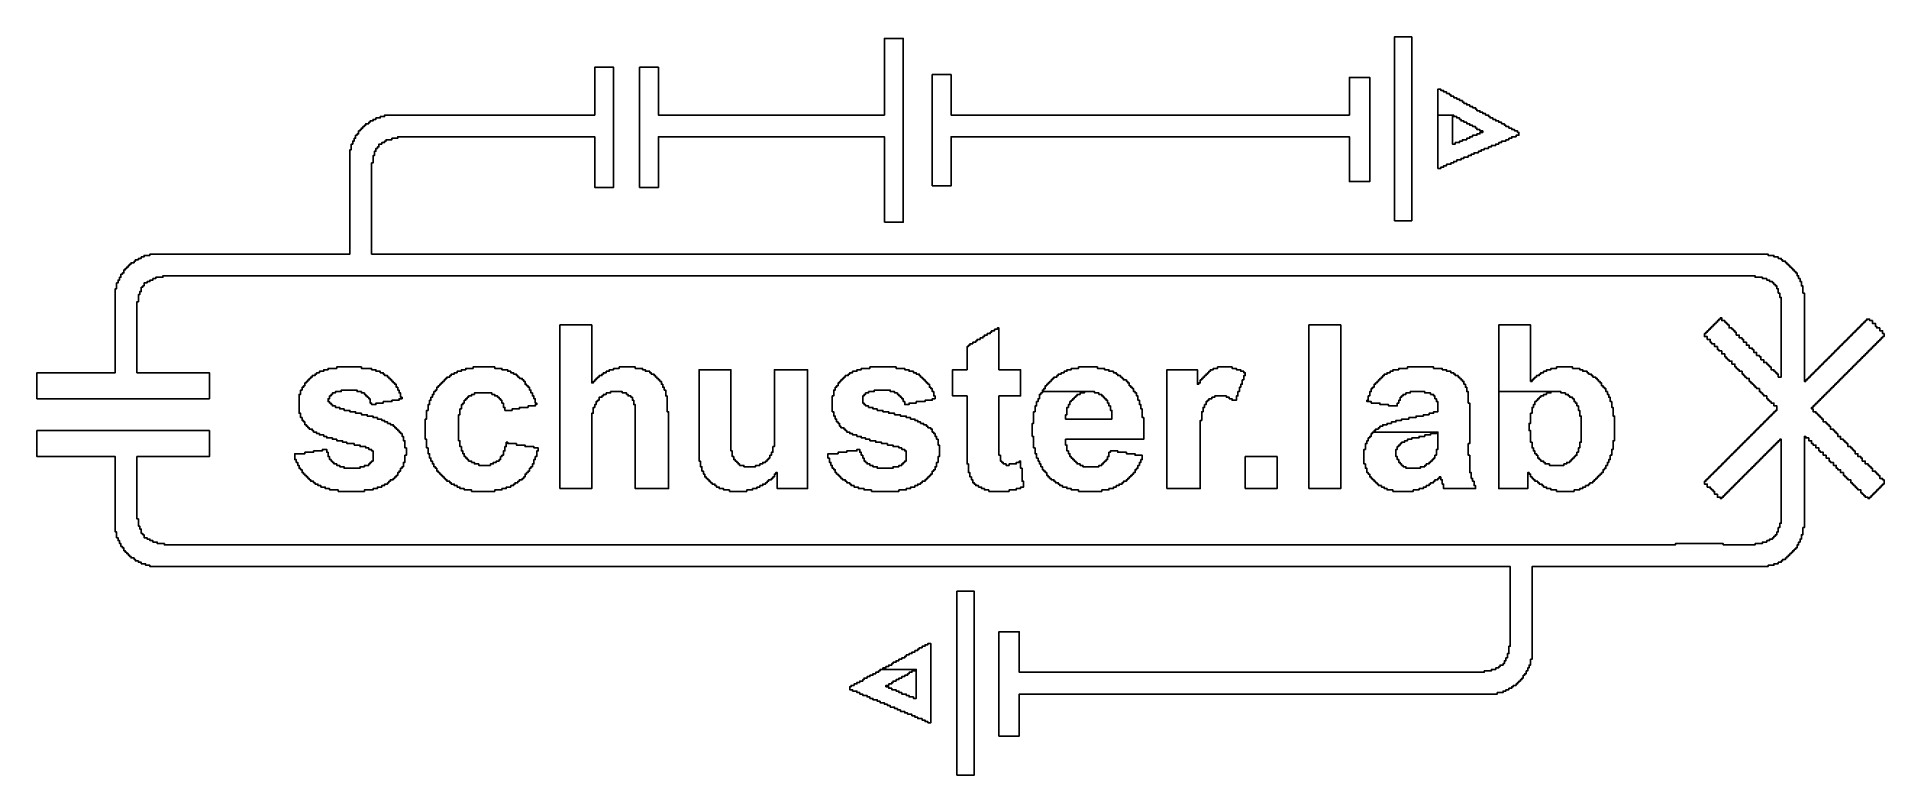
# Model space of a CAD drawing. Extents: x -638 to 638, y -255 to 255.
import ezdxf

# ---------------------------------------------------------------- set-up
doc = ezdxf.new("R2010")
doc.units = 0
doc.layers.add('L1D0', color=2, linetype='CONTINUOUS')

msp = doc.modelspace()

# ---------------------------------------------------------------- linework, layer by layer
at = {"layer": 'L1D0'}
for points in [[(299.5, 128), (299.5, 255), (311.5, 255), (311.5, 128)], [(-52.5, 127), (-52.5, 186), (-208.5, 186), (-208.5, 151), (-221.5, 151), (-221.5, 234), (-208.5, 234), (-208.5, 201), (-52.5, 201), (-52.5, 254), (-39.5, 254), (-39.5, 127)], [(26.5, -228), (26.5, -156), (40.5, -156), (40.5, -184), (361.5, -184), (361.5, -183), (366.5, -183), (366.5, -182), (369.5, -182), (369.5, -181), (371.5, -181), (371.5, -180), (372.5, -180), (372.5, -179), (374.5, -179), (374.5, -178), (375.5, -178), (375.5, -176), (376.5, -176), (376.5, -174), (377.5, -174), (377.5, -171), (378.5, -171), (378.5, -166), (379.5, -166), (379.5, -111), (-559.5, -111), (-559.5, -110), (-562.5, -110), (-562.5, -109), (-565.5, -109), (-565.5, -108), (-567.5, -108), (-567.5, -107), (-569.5, -107), (-569.5, -106), (-570.5, -106), (-570.5, -105), (-572.5, -105), (-572.5, -104), (-573.5, -104), (-573.5, -103), (-574.5, -103), (-574.5, -102), (-575.5, -102), (-575.5, -101), (-576.5, -101), (-576.5, -100), (-577.5, -100), (-577.5, -98), (-578.5, -98), (-578.5, -97), (-579.5, -97), (-579.5, -95), (-580.5, -95), (-580.5, -93), (-581.5, -93), (-581.5, -91), (-582.5, -91), (-582.5, -87), (-583.5, -87), (-583.5, -35), (-637.5, -35), (-637.5, -17), (-518.5, -17), (-518.5, -35), (-568.5, -35), (-568.5, -78), (-567.5, -78), (-567.5, -83), (-566.5, -83), (-566.5, -85), (-565.5, -85), (-565.5, -88), (-564.5, -88), (-564.5, -89), (-563.5, -89), (-563.5, -91), (-561.5, -91), (-561.5, -92), (-559.5, -92), (-559.5, -93), (-557.5, -93), (-557.5, -94), (-554.5, -94), (-554.5, -95), (-549.5, -95), (-549.5, -96), (493.5, -96), (493.5, -95), (526.5, -95), (526.5, -96), (548.5, -96), (548.5, -95), (553.5, -95), (553.5, -94), (556.5, -94), (556.5, -93), (558.5, -93), (558.5, -92), (560.5, -92), (560.5, -91), (561.5, -91), (561.5, -90), (562.5, -90), (562.5, -89), (563.5, -89), (563.5, -87), (564.5, -87), (564.5, -84), (565.5, -84), (565.5, -81), (566.5, -81), (566.5, -23), (565.5, -23), (565.5, -24), (564.5, -24), (564.5, -25), (563.5, -25), (563.5, -26), (562.5, -26), (562.5, -27), (561.5, -27), (561.5, -28), (560.5, -28), (560.5, -29), (559.5, -29), (559.5, -30), (558.5, -30), (558.5, -31), (557.5, -31), (557.5, -32), (556.5, -32), (556.5, -33), (555.5, -33), (555.5, -34), (554.5, -34), (554.5, -35), (553.5, -35), (553.5, -36), (552.5, -36), (552.5, -37), (551.5, -37), (551.5, -38), (550.5, -38), (550.5, -39), (549.5, -39), (549.5, -40), (548.5, -40), (548.5, -41), (547.5, -41), (547.5, -42), (546.5, -42), (546.5, -43), (545.5, -43), (545.5, -44), (544.5, -44), (544.5, -45), (543.5, -45), (543.5, -46), (542.5, -46), (542.5, -47), (541.5, -47), (541.5, -48), (540.5, -48), (540.5, -49), (539.5, -49), (539.5, -50), (538.5, -50), (538.5, -51), (537.5, -51), (537.5, -52), (536.5, -52), (536.5, -53), (535.5, -53), (535.5, -54), (534.5, -54), (534.5, -55), (533.5, -55), (533.5, -56), (532.5, -56), (532.5, -57), (531.5, -57), (531.5, -58), (530.5, -58), (530.5, -59), (529.5, -59), (529.5, -60), (528.5, -60), (528.5, -61), (527.5, -61), (527.5, -62), (526.5, -62), (526.5, -63), (525.5, -63), (525.5, -64), (524.5, -64), (524.5, -63), (522.5, -63), (522.5, -61), (520.5, -61), (520.5, -59), (519.5, -59), (519.5, -58), (518.5, -58), (518.5, -57), (517.5, -57), (517.5, -56), (515.5, -56), (515.5, -54), (513.5, -54), (513.5, -52), (514.5, -52), (514.5, -51), (515.5, -51), (515.5, -50), (516.5, -50), (516.5, -49), (517.5, -49), (517.5, -48), (518.5, -48), (518.5, -47), (519.5, -47), (519.5, -46), (520.5, -46), (520.5, -45), (521.5, -45), (521.5, -44), (522.5, -44), (522.5, -43), (523.5, -43), (523.5, -42), (524.5, -42), (524.5, -41), (525.5, -41), (525.5, -40), (526.5, -40), (526.5, -39), (527.5, -39), (527.5, -38), (528.5, -38), (528.5, -37), (529.5, -37), (529.5, -36), (530.5, -36), (530.5, -35), (531.5, -35), (531.5, -34), (532.5, -34), (532.5, -33), (533.5, -33), (533.5, -32), (534.5, -32), (534.5, -31), (535.5, -31), (535.5, -30), (536.5, -30), (536.5, -29), (537.5, -29), (537.5, -28), (538.5, -28), (538.5, -27), (539.5, -27), (539.5, -26), (540.5, -26), (540.5, -25), (541.5, -25), (541.5, -24), (542.5, -24), (542.5, -23), (543.5, -23), (543.5, -22), (544.5, -22), (544.5, -21), (545.5, -21), (545.5, -20), (546.5, -20), (546.5, -19), (547.5, -19), (547.5, -18), (548.5, -18), (548.5, -17), (549.5, -17), (549.5, -16), (550.5, -16), (550.5, -15), (551.5, -15), (551.5, -14), (552.5, -14), (552.5, -13), (553.5, -13), (553.5, -12), (554.5, -12), (554.5, -11), (555.5, -11), (555.5, -10), (556.5, -10), (556.5, -9), (557.5, -9), (557.5, -8), (558.5, -8), (558.5, -7), (559.5, -7), (559.5, -6), (560.5, -6), (560.5, -5), (561.5, -5), (561.5, -4), (562.5, -4), (562.5, -3), (563.5, -3), (563.5, 0), (561.5, 0), (561.5, 2), (559.5, 2), (559.5, 3), (558.5, 3), (558.5, 4), (557.5, 4), (557.5, 5), (556.5, 5), (556.5, 7), (554.5, 7), (554.5, 8), (553.5, 8), (553.5, 9), (552.5, 9), (552.5, 10), (551.5, 10), (551.5, 12), (549.5, 12), (549.5, 13), (548.5, 13), (548.5, 14), (547.5, 14), (547.5, 15), (546.5, 15), (546.5, 16), (545.5, 16), (545.5, 17), (544.5, 17), (544.5, 19), (542.5, 19), (542.5, 20), (541.5, 20), (541.5, 21), (540.5, 21), (540.5, 22), (539.5, 22), (539.5, 24), (537.5, 24), (537.5, 25), (536.5, 25), (536.5, 26), (535.5, 26), (535.5, 27), (534.5, 27), (534.5, 29), (532.5, 29), (532.5, 31), (530.5, 31), (530.5, 32), (529.5, 32), (529.5, 33), (528.5, 33), (528.5, 34), (527.5, 34), (527.5, 36), (525.5, 36), (525.5, 38), (523.5, 38), (523.5, 39), (522.5, 39), (522.5, 41), (520.5, 41), (520.5, 43), (518.5, 43), (518.5, 44), (517.5, 44), (517.5, 46), (515.5, 46), (515.5, 48), (513.5, 48), (513.5, 50), (514.5, 50), (514.5, 51), (515.5, 51), (515.5, 52), (516.5, 52), (516.5, 53), (517.5, 53), (517.5, 54), (518.5, 54), (518.5, 55), (519.5, 55), (519.5, 56), (520.5, 56), (520.5, 57), (521.5, 57), (521.5, 58), (522.5, 58), (522.5, 59), (523.5, 59), (523.5, 60), (524.5, 60), (524.5, 61), (525.5, 61), (525.5, 59), (527.5, 59), (527.5, 58), (528.5, 58), (528.5, 57), (529.5, 57), (529.5, 56), (530.5, 56), (530.5, 54), (532.5, 54), (532.5, 53), (533.5, 53), (533.5, 52), (534.5, 52), (534.5, 51), (535.5, 51), (535.5, 49), (537.5, 49), (537.5, 47), (539.5, 47), (539.5, 46), (540.5, 46), (540.5, 44), (542.5, 44), (542.5, 42), (544.5, 42), (544.5, 40), (546.5, 40), (546.5, 39), (547.5, 39), (547.5, 37), (549.5, 37), (549.5, 35), (551.5, 35), (551.5, 34), (552.5, 34), (552.5, 32), (554.5, 32), (554.5, 30), (556.5, 30), (556.5, 29), (557.5, 29), (557.5, 28), (558.5, 28), (558.5, 27), (559.5, 27), (559.5, 25), (561.5, 25), (561.5, 24), (562.5, 24), (562.5, 23), (563.5, 23), (563.5, 22), (564.5, 22), (564.5, 20), (566.5, 20), (566.5, 75), (565.5, 75), (565.5, 78), (564.5, 78), (564.5, 81), (563.5, 81), (563.5, 83), (562.5, 83), (562.5, 84), (561.5, 84), (561.5, 85), (560.5, 85), (560.5, 86), (558.5, 86), (558.5, 87), (556.5, 87), (556.5, 88), (553.5, 88), (553.5, 89), (548.5, 89), (548.5, 90), (-550.5, 90), (-550.5, 89), (-555.5, 89), (-555.5, 88), (-557.5, 88), (-557.5, 87), (-559.5, 87), (-559.5, 86), (-561.5, 86), (-561.5, 85), (-563.5, 85), (-563.5, 83), (-564.5, 83), (-564.5, 82), (-565.5, 82), (-565.5, 79), (-566.5, 79), (-566.5, 77), (-567.5, 77), (-567.5, 72), (-568.5, 72), (-568.5, 23), (-518.5, 23), (-518.5, 5), (-637.5, 5), (-637.5, 23), (-583.5, 23), (-583.5, 81), (-582.5, 81), (-582.5, 85), (-581.5, 85), (-581.5, 87), (-580.5, 87), (-580.5, 89), (-579.5, 89), (-579.5, 91), (-578.5, 91), (-578.5, 92), (-577.5, 92), (-577.5, 94), (-576.5, 94), (-576.5, 95), (-575.5, 95), (-575.5, 96), (-574.5, 96), (-574.5, 97), (-573.5, 97), (-573.5, 98), (-572.5, 98), (-572.5, 99), (-570.5, 99), (-570.5, 100), (-569.5, 100), (-569.5, 101), (-567.5, 101), (-567.5, 102), (-565.5, 102), (-565.5, 103), (-563.5, 103), (-563.5, 104), (-559.5, 104), (-559.5, 105), (-421.5, 105), (-421.5, 177), (-420.5, 177), (-420.5, 181), (-419.5, 181), (-419.5, 183), (-418.5, 183), (-418.5, 185), (-417.5, 185), (-417.5, 187), (-416.5, 187), (-416.5, 188), (-415.5, 188), (-415.5, 190), (-414.5, 190), (-414.5, 191), (-413.5, 191), (-413.5, 192), (-412.5, 192), (-412.5, 193), (-411.5, 193), (-411.5, 194), (-410.5, 194), (-410.5, 195), (-408.5, 195), (-408.5, 196), (-407.5, 196), (-407.5, 197), (-405.5, 197), (-405.5, 198), (-403.5, 198), (-403.5, 199), (-400.5, 199), (-400.5, 200), (-397.5, 200), (-397.5, 201), (-252.5, 201), (-252.5, 234), (-239.5, 234), (-239.5, 151), (-252.5, 151), (-252.5, 186), (-388.5, 186), (-388.5, 185), (-392.5, 185), (-392.5, 184), (-396.5, 184), (-396.5, 183), (-397.5, 183), (-397.5, 182), (-399.5, 182), (-399.5, 181), (-401.5, 181), (-401.5, 179), (-402.5, 179), (-402.5, 178), (-403.5, 178), (-403.5, 176), (-404.5, 176), (-404.5, 173), (-405.5, 173), (-405.5, 168), (-406.5, 168), (-406.5, 105), (557.5, 105), (557.5, 104), (561.5, 104), (561.5, 103), (564.5, 103), (564.5, 102), (566.5, 102), (566.5, 101), (567.5, 101), (567.5, 100), (569.5, 100), (569.5, 99), (570.5, 99), (570.5, 98), (571.5, 98), (571.5, 97), (572.5, 97), (572.5, 96), (573.5, 96), (573.5, 95), (574.5, 95), (574.5, 94), (575.5, 94), (575.5, 93), (576.5, 93), (576.5, 92), (577.5, 92), (577.5, 90), (578.5, 90), (578.5, 88), (579.5, 88), (579.5, 86), (580.5, 86), (580.5, 83), (581.5, 83), (581.5, 78), (582.5, 78), (582.5, 17), (583.5, 17), (583.5, 18), (584.5, 18), (584.5, 19), (585.5, 19), (585.5, 20), (586.5, 20), (586.5, 21), (587.5, 21), (587.5, 22), (588.5, 22), (588.5, 23), (589.5, 23), (589.5, 24), (590.5, 24), (590.5, 25), (591.5, 25), (591.5, 26), (592.5, 26), (592.5, 27), (593.5, 27), (593.5, 28), (594.5, 28), (594.5, 29), (595.5, 29), (595.5, 30), (596.5, 30), (596.5, 31), (597.5, 31), (597.5, 32), (598.5, 32), (598.5, 33), (599.5, 33), (599.5, 34), (600.5, 34), (600.5, 35), (601.5, 35), (601.5, 36), (602.5, 36), (602.5, 37), (603.5, 37), (603.5, 38), (604.5, 38), (604.5, 39), (605.5, 39), (605.5, 40), (606.5, 40), (606.5, 41), (607.5, 41), (607.5, 42), (608.5, 42), (608.5, 43), (609.5, 43), (609.5, 44), (610.5, 44), (610.5, 45), (611.5, 45), (611.5, 46), (612.5, 46), (612.5, 47), (613.5, 47), (613.5, 48), (614.5, 48), (614.5, 49), (615.5, 49), (615.5, 50), (616.5, 50), (616.5, 51), (617.5, 51), (617.5, 52), (618.5, 52), (618.5, 53), (619.5, 53), (619.5, 54), (620.5, 54), (620.5, 55), (621.5, 55), (621.5, 56), (622.5, 56), (622.5, 57), (623.5, 57), (623.5, 58), (624.5, 58), (624.5, 59), (625.5, 59), (625.5, 60), (627.5, 60), (627.5, 59), (629.5, 59), (629.5, 57), (631.5, 57), (631.5, 55), (632.5, 55), (632.5, 54), (634.5, 54), (634.5, 52), (636.5, 52), (636.5, 50), (637.5, 50), (637.5, 48), (636.5, 48), (636.5, 47), (635.5, 47), (635.5, 46), (634.5, 46), (634.5, 45), (633.5, 45), (633.5, 44), (632.5, 44), (632.5, 43), (631.5, 43), (631.5, 42), (630.5, 42), (630.5, 41), (629.5, 41), (629.5, 40), (628.5, 40), (628.5, 39), (627.5, 39), (627.5, 38), (626.5, 38), (626.5, 37), (625.5, 37), (625.5, 36), (624.5, 36), (624.5, 35), (623.5, 35), (623.5, 34), (622.5, 34), (622.5, 33), (621.5, 33), (621.5, 32), (620.5, 32), (620.5, 31), (619.5, 31), (619.5, 30), (618.5, 30), (618.5, 29), (617.5, 29), (617.5, 28), (616.5, 28), (616.5, 27), (615.5, 27), (615.5, 26), (614.5, 26), (614.5, 25), (613.5, 25), (613.5, 24), (612.5, 24), (612.5, 23), (611.5, 23), (611.5, 22), (610.5, 22), (610.5, 21), (609.5, 21), (609.5, 20), (608.5, 20), (608.5, 19), (607.5, 19), (607.5, 18), (606.5, 18), (606.5, 17), (605.5, 17), (605.5, 16), (604.5, 16), (604.5, 15), (603.5, 15), (603.5, 14), (602.5, 14), (602.5, 13), (601.5, 13), (601.5, 12), (600.5, 12), (600.5, 11), (599.5, 11), (599.5, 10), (598.5, 10), (598.5, 9), (597.5, 9), (597.5, 8), (596.5, 8), (596.5, 7), (595.5, 7), (595.5, 6), (594.5, 6), (594.5, 5), (593.5, 5), (593.5, 4), (592.5, 4), (592.5, 3), (591.5, 3), (591.5, 2), (590.5, 2), (590.5, 1), (589.5, 1), (589.5, 0), (588.5, 0), (588.5, -1), (587.5, -1), (587.5, -2), (588.5, -2), (588.5, -4), (590.5, -4), (590.5, -5), (591.5, -5), (591.5, -6), (592.5, -6), (592.5, -7), (593.5, -7), (593.5, -8), (594.5, -8), (594.5, -9), (595.5, -9), (595.5, -11), (597.5, -11), (597.5, -12), (598.5, -12), (598.5, -13), (599.5, -13), (599.5, -14), (600.5, -14), (600.5, -16), (602.5, -16), (602.5, -17), (603.5, -17), (603.5, -18), (604.5, -18), (604.5, -19), (605.5, -19), (605.5, -21), (607.5, -21), (607.5, -23), (609.5, -23), (609.5, -24), (610.5, -24), (610.5, -25), (611.5, -25), (611.5, -26), (612.5, -26), (612.5, -28), (614.5, -28), (614.5, -29), (615.5, -29), (615.5, -30), (616.5, -30), (616.5, -31), (617.5, -31), (617.5, -33), (619.5, -33), (619.5, -35), (621.5, -35), (621.5, -36), (622.5, -36), (622.5, -38), (624.5, -38), (624.5, -40), (626.5, -40), (626.5, -41), (627.5, -41), (627.5, -42), (628.5, -42), (628.5, -43), (629.5, -43), (629.5, -45), (631.5, -45), (631.5, -46), (632.5, -46), (632.5, -47), (633.5, -47), (633.5, -48), (634.5, -48), (634.5, -50), (636.5, -50), (636.5, -51), (637.5, -51), (637.5, -54), (636.5, -54), (636.5, -55), (635.5, -55), (635.5, -56), (634.5, -56), (634.5, -57), (633.5, -57), (633.5, -58), (632.5, -58), (632.5, -59), (631.5, -59), (631.5, -60), (630.5, -60), (630.5, -61), (629.5, -61), (629.5, -62), (628.5, -62), (628.5, -63), (627.5, -63), (627.5, -64), (626.5, -64), (626.5, -63), (624.5, -63), (624.5, -62), (623.5, -62), (623.5, -61), (622.5, -61), (622.5, -60), (621.5, -60), (621.5, -58), (619.5, -58), (619.5, -57), (618.5, -57), (618.5, -56), (617.5, -56), (617.5, -55), (616.5, -55), (616.5, -54), (615.5, -54), (615.5, -53), (614.5, -53), (614.5, -51), (612.5, -51), (612.5, -50), (611.5, -50), (611.5, -49), (610.5, -49), (610.5, -48), (609.5, -48), (609.5, -46), (607.5, -46), (607.5, -44), (605.5, -44), (605.5, -43), (604.5, -43), (604.5, -41), (602.5, -41), (602.5, -39), (600.5, -39), (600.5, -38), (599.5, -38), (599.5, -36), (597.5, -36), (597.5, -34), (595.5, -34), (595.5, -32), (593.5, -32), (593.5, -31), (592.5, -31), (592.5, -29), (590.5, -29), (590.5, -27), (588.5, -27), (588.5, -26), (587.5, -26), (587.5, -24), (585.5, -24), (585.5, -22), (583.5, -22), (583.5, -21), (582.5, -21), (582.5, -84), (581.5, -84), (581.5, -89), (580.5, -89), (580.5, -92), (579.5, -92), (579.5, -94), (578.5, -94), (578.5, -96), (577.5, -96), (577.5, -98), (576.5, -98), (576.5, -99), (575.5, -99), (575.5, -100), (574.5, -100), (574.5, -101), (573.5, -101), (573.5, -102), (572.5, -102), (572.5, -103), (571.5, -103), (571.5, -104), (570.5, -104), (570.5, -105), (569.5, -105), (569.5, -106), (567.5, -106), (567.5, -107), (566.5, -107), (566.5, -108), (564.5, -108), (564.5, -109), (561.5, -109), (561.5, -110), (557.5, -110), (557.5, -111), (394.5, -111), (394.5, -175), (393.5, -175), (393.5, -179), (392.5, -179), (392.5, -181), (391.5, -181), (391.5, -183), (390.5, -183), (390.5, -185), (389.5, -185), (389.5, -186), (388.5, -186), (388.5, -188), (387.5, -188), (387.5, -189), (386.5, -189), (386.5, -190), (385.5, -190), (385.5, -191), (384.5, -191), (384.5, -192), (383.5, -192), (383.5, -193), (381.5, -193), (381.5, -194), (380.5, -194), (380.5, -195), (378.5, -195), (378.5, -196), (376.5, -196), (376.5, -197), (374.5, -197), (374.5, -198), (370.5, -198), (370.5, -199), (40.5, -199), (40.5, -228)], [(-19.5, 152), (-19.5, 229), (-6.5, 229), (-6.5, 201), (268.5, 201), (268.5, 227), (282.5, 227), (282.5, 155), (268.5, 155), (268.5, 186), (-6.5, 186), (-6.5, 152)], [(329.5, 164), (329.5, 201), (339.5, 201), (339.5, 181), (341.5, 181), (341.5, 182), (344.5, 182), (344.5, 183), (346.5, 183), (346.5, 184), (349.5, 184), (349.5, 185), (351.5, 185), (351.5, 186), (353.5, 186), (353.5, 187), (356.5, 187), (356.5, 188), (358.5, 188), (358.5, 189), (360.5, 189), (360.5, 190), (358.5, 190), (358.5, 191), (356.5, 191), (356.5, 192), (355.5, 192), (355.5, 193), (353.5, 193), (353.5, 194), (351.5, 194), (351.5, 195), (349.5, 195), (349.5, 196), (347.5, 196), (347.5, 197), (345.5, 197), (345.5, 198), (344.5, 198), (344.5, 199), (342.5, 199), (342.5, 200), (340.5, 200), (340.5, 201), (329.5, 201), (329.5, 219), (331.5, 219), (331.5, 218), (333.5, 218), (333.5, 217), (335.5, 217), (335.5, 216), (337.5, 216), (337.5, 215), (338.5, 215), (338.5, 214), (340.5, 214), (340.5, 213), (342.5, 213), (342.5, 212), (344.5, 212), (344.5, 211), (346.5, 211), (346.5, 210), (347.5, 210), (347.5, 209), (349.5, 209), (349.5, 208), (351.5, 208), (351.5, 207), (353.5, 207), (353.5, 206), (355.5, 206), (355.5, 205), (356.5, 205), (356.5, 204), (358.5, 204), (358.5, 203), (360.5, 203), (360.5, 202), (362.5, 202), (362.5, 201), (364.5, 201), (364.5, 200), (365.5, 200), (365.5, 199), (367.5, 199), (367.5, 198), (369.5, 198), (369.5, 197), (371.5, 197), (371.5, 196), (373.5, 196), (373.5, 195), (375.5, 195), (375.5, 194), (376.5, 194), (376.5, 193), (378.5, 193), (378.5, 192), (380.5, 192), (380.5, 191), (382.5, 191), (382.5, 190), (384.5, 190), (384.5, 189), (385.5, 189), (385.5, 187), (383.5, 187), (383.5, 186), (380.5, 186), (380.5, 185), (378.5, 185), (378.5, 184), (376.5, 184), (376.5, 183), (373.5, 183), (373.5, 182), (371.5, 182), (371.5, 181), (369.5, 181), (369.5, 180), (366.5, 180), (366.5, 179), (364.5, 179), (364.5, 178), (361.5, 178), (361.5, 177), (359.5, 177), (359.5, 176), (357.5, 176), (357.5, 175), (354.5, 175), (354.5, 174), (352.5, 174), (352.5, 173), (350.5, 173), (350.5, 172), (347.5, 172), (347.5, 171), (345.5, 171), (345.5, 170), (342.5, 170), (342.5, 169), (340.5, 169), (340.5, 168), (338.5, 168), (338.5, 167), (335.5, 167), (335.5, 166), (333.5, 166), (333.5, 165), (331.5, 165), (331.5, 164)], [(-276.5, -57), (-276.5, 56), (-254.5, 56), (-254.5, 16), (-253.5, 16), (-253.5, 17), (-252.5, 17), (-252.5, 18), (-251.5, 18), (-251.5, 19), (-250.5, 19), (-250.5, 20), (-249.5, 20), (-249.5, 21), (-247.5, 21), (-247.5, 22), (-246.5, 22), (-246.5, 23), (-244.5, 23), (-244.5, 24), (-242.5, 24), (-242.5, 25), (-239.5, 25), (-239.5, 26), (-235.5, 26), (-235.5, 27), (-224.5, 27), (-224.5, 26), (-219.5, 26), (-219.5, 25), (-217.5, 25), (-217.5, 24), (-214.5, 24), (-214.5, 23), (-213.5, 23), (-213.5, 22), (-211.5, 22), (-211.5, 21), (-210.5, 21), (-210.5, 20), (-209.5, 20), (-209.5, 19), (-208.5, 19), (-208.5, 18), (-207.5, 18), (-207.5, 17), (-206.5, 17), (-206.5, 15), (-205.5, 15), (-205.5, 13), (-204.5, 13), (-204.5, 11), (-203.5, 11), (-203.5, 7), (-202.5, 7), (-202.5, -4), (-201.5, -4), (-201.5, -57), (-224.5, -57), (-224.5, 1), (-225.5, 1), (-225.5, 4), (-226.5, 4), (-226.5, 6), (-227.5, 6), (-227.5, 7), (-229.5, 7), (-229.5, 8), (-230.5, 8), (-230.5, 9), (-233.5, 9), (-233.5, 10), (-241.5, 10), (-241.5, 9), (-244.5, 9), (-244.5, 8), (-246.5, 8), (-246.5, 7), (-247.5, 7), (-247.5, 6), (-249.5, 6), (-249.5, 4), (-250.5, 4), (-250.5, 3), (-251.5, 3), (-251.5, 1), (-252.5, 1), (-252.5, -1), (-253.5, -1), (-253.5, -5), (-254.5, -5), (-254.5, -57)], [(19.5, -59), (19.5, -58), (16.5, -58), (16.5, -57), (14.5, -57), (14.5, -56), (12.5, -56), (12.5, -55), (10.5, -55), (10.5, -54), (9.5, -54), (9.5, -53), (8.5, -53), (8.5, -51), (7.5, -51), (7.5, -49), (6.5, -49), (6.5, -46), (5.5, -46), (5.5, -40), (4.5, -40), (4.5, 7), (-5.5, 7), (-5.5, 25), (4.5, 25), (4.5, 41), (5.5, 41), (5.5, 42), (6.5, 42), (6.5, 43), (8.5, 43), (8.5, 44), (10.5, 44), (10.5, 45), (11.5, 45), (11.5, 46), (13.5, 46), (13.5, 47), (15.5, 47), (15.5, 48), (16.5, 48), (16.5, 49), (18.5, 49), (18.5, 50), (20.5, 50), (20.5, 51), (21.5, 51), (21.5, 52), (23.5, 52), (23.5, 53), (25.5, 53), (25.5, 54), (26.5, 54), (26.5, 25), (41.5, 25), (41.5, 7), (26.5, 7), (26.5, -34), (27.5, -34), (27.5, -38), (28.5, -38), (28.5, -39), (29.5, -39), (29.5, -40), (31.5, -40), (31.5, -41), (33.5, -41), (33.5, -40), (38.5, -40), (38.5, -39), (40.5, -39), (40.5, -38), (41.5, -38), (41.5, -43), (42.5, -43), (42.5, -52), (43.5, -52), (43.5, -56), (41.5, -56), (41.5, -57), (38.5, -57), (38.5, -58), (33.5, -58), (33.5, -59)], [(240.5, -57), (240.5, 56), (262.5, 56), (262.5, -57)], [(411.5, -59), (411.5, -58), (407.5, -58), (407.5, -57), (404.5, -57), (404.5, -56), (402.5, -56), (402.5, -55), (401.5, -55), (401.5, -54), (399.5, -54), (399.5, -53), (398.5, -53), (398.5, -52), (396.5, -52), (396.5, -51), (395.5, -51), (395.5, -50), (394.5, -50), (394.5, -49), (393.5, -49), (393.5, -47), (392.5, -47), (392.5, -46), (391.5, -46), (391.5, -57), (371.5, -57), (371.5, 10), (407.5, 10), (407.5, 9), (404.5, 9), (404.5, 8), (402.5, 8), (402.5, 7), (400.5, 7), (400.5, 6), (399.5, 6), (399.5, 5), (398.5, 5), (398.5, 4), (397.5, 4), (397.5, 3), (396.5, 3), (396.5, 1), (395.5, 1), (395.5, -1), (394.5, -1), (394.5, -5), (393.5, -5), (393.5, -12), (392.5, -12), (392.5, -17), (393.5, -17), (393.5, -25), (394.5, -25), (394.5, -29), (395.5, -29), (395.5, -31), (396.5, -31), (396.5, -33), (397.5, -33), (397.5, -34), (398.5, -34), (398.5, -36), (399.5, -36), (399.5, -37), (400.5, -37), (400.5, -38), (402.5, -38), (402.5, -39), (403.5, -39), (403.5, -40), (406.5, -40), (406.5, -41), (416.5, -41), (416.5, -40), (418.5, -40), (418.5, -39), (420.5, -39), (420.5, -38), (421.5, -38), (421.5, -37), (422.5, -37), (422.5, -36), (423.5, -36), (423.5, -35), (424.5, -35), (424.5, -34), (425.5, -34), (425.5, -32), (426.5, -32), (426.5, -29), (427.5, -29), (427.5, -25), (428.5, -25), (428.5, -7), (427.5, -7), (427.5, -3), (426.5, -3), (426.5, 0), (425.5, 0), (425.5, 2), (424.5, 2), (424.5, 3), (423.5, 3), (423.5, 5), (422.5, 5), (422.5, 6), (420.5, 6), (420.5, 7), (419.5, 7), (419.5, 8), (417.5, 8), (417.5, 9), (414.5, 9), (414.5, 10), (371.5, 10), (371.5, 56), (393.5, 56), (393.5, 17), (394.5, 17), (394.5, 18), (395.5, 18), (395.5, 19), (396.5, 19), (396.5, 20), (397.5, 20), (397.5, 21), (399.5, 21), (399.5, 22), (400.5, 22), (400.5, 23), (402.5, 23), (402.5, 24), (404.5, 24), (404.5, 25), (407.5, 25), (407.5, 26), (411.5, 26), (411.5, 27), (422.5, 27), (422.5, 26), (427.5, 26), (427.5, 25), (429.5, 25), (429.5, 24), (432.5, 24), (432.5, 23), (433.5, 23), (433.5, 22), (435.5, 22), (435.5, 21), (436.5, 21), (436.5, 20), (438.5, 20), (438.5, 19), (439.5, 19), (439.5, 18), (440.5, 18), (440.5, 17), (441.5, 17), (441.5, 16), (442.5, 16), (442.5, 14), (443.5, 14), (443.5, 13), (444.5, 13), (444.5, 12), (445.5, 12), (445.5, 10), (446.5, 10), (446.5, 8), (447.5, 8), (447.5, 6), (448.5, 6), (448.5, 3), (449.5, 3), (449.5, -1), (450.5, -1), (450.5, -7), (451.5, -7), (451.5, -24), (450.5, -24), (450.5, -30), (449.5, -30), (449.5, -34), (448.5, -34), (448.5, -37), (447.5, -37), (447.5, -39), (446.5, -39), (446.5, -41), (445.5, -41), (445.5, -43), (444.5, -43), (444.5, -44), (443.5, -44), (443.5, -46), (442.5, -46), (442.5, -47), (441.5, -47), (441.5, -48), (440.5, -48), (440.5, -49), (439.5, -49), (439.5, -50), (438.5, -50), (438.5, -51), (437.5, -51), (437.5, -52), (436.5, -52), (436.5, -53), (434.5, -53), (434.5, -54), (433.5, -54), (433.5, -55), (431.5, -55), (431.5, -56), (429.5, -56), (429.5, -57), (427.5, -57), (427.5, -58), (423.5, -58), (423.5, -59)], [(-429.5, -59), (-429.5, -58), (-435.5, -58), (-435.5, -57), (-438.5, -57), (-438.5, -56), (-441.5, -56), (-441.5, -55), (-443.5, -55), (-443.5, -54), (-445.5, -54), (-445.5, -53), (-446.5, -53), (-446.5, -52), (-448.5, -52), (-448.5, -51), (-449.5, -51), (-449.5, -50), (-450.5, -50), (-450.5, -49), (-451.5, -49), (-451.5, -48), (-452.5, -48), (-452.5, -47), (-453.5, -47), (-453.5, -46), (-454.5, -46), (-454.5, -44), (-455.5, -44), (-455.5, -43), (-456.5, -43), (-456.5, -41), (-457.5, -41), (-457.5, -39), (-458.5, -39), (-458.5, -37), (-459.5, -37), (-459.5, -33), (-452.5, -33), (-452.5, -32), (-446.5, -32), (-446.5, -31), (-440.5, -31), (-440.5, -30), (-437.5, -30), (-437.5, -32), (-436.5, -32), (-436.5, -35), (-435.5, -35), (-435.5, -37), (-434.5, -37), (-434.5, -38), (-433.5, -38), (-433.5, -39), (-432.5, -39), (-432.5, -40), (-430.5, -40), (-430.5, -41), (-428.5, -41), (-428.5, -42), (-425.5, -42), (-425.5, -43), (-414.5, -43), (-414.5, -42), (-411.5, -42), (-411.5, -41), (-408.5, -41), (-408.5, -40), (-407.5, -40), (-407.5, -39), (-406.5, -39), (-406.5, -38), (-405.5, -38), (-405.5, -31), (-406.5, -31), (-406.5, -30), (-408.5, -30), (-408.5, -29), (-410.5, -29), (-410.5, -28), (-414.5, -28), (-414.5, -27), (-418.5, -27), (-418.5, -26), (-423.5, -26), (-423.5, -25), (-426.5, -25), (-426.5, -24), (-430.5, -24), (-430.5, -23), (-433.5, -23), (-433.5, -22), (-437.5, -22), (-437.5, -21), (-439.5, -21), (-439.5, -20), (-442.5, -20), (-442.5, -19), (-444.5, -19), (-444.5, -18), (-446.5, -18), (-446.5, -17), (-447.5, -17), (-447.5, -16), (-449.5, -16), (-449.5, -15), (-450.5, -15), (-450.5, -14), (-451.5, -14), (-451.5, -13), (-452.5, -13), (-452.5, -11), (-453.5, -11), (-453.5, -10), (-454.5, -10), (-454.5, -8), (-455.5, -8), (-455.5, -5), (-456.5, -5), (-456.5, 8), (-455.5, 8), (-455.5, 11), (-454.5, 11), (-454.5, 13), (-453.5, 13), (-453.5, 14), (-452.5, 14), (-452.5, 16), (-451.5, 16), (-451.5, 17), (-450.5, 17), (-450.5, 18), (-449.5, 18), (-449.5, 19), (-448.5, 19), (-448.5, 20), (-447.5, 20), (-447.5, 21), (-445.5, 21), (-445.5, 22), (-444.5, 22), (-444.5, 23), (-442.5, 23), (-442.5, 24), (-439.5, 24), (-439.5, 25), (-436.5, 25), (-436.5, 26), (-430.5, 26), (-430.5, 27), (-413.5, 27), (-413.5, 26), (-406.5, 26), (-406.5, 25), (-403.5, 25), (-403.5, 24), (-400.5, 24), (-400.5, 23), (-398.5, 23), (-398.5, 22), (-397.5, 22), (-397.5, 21), (-395.5, 21), (-395.5, 20), (-394.5, 20), (-394.5, 19), (-393.5, 19), (-393.5, 18), (-392.5, 18), (-392.5, 17), (-391.5, 17), (-391.5, 16), (-390.5, 16), (-390.5, 15), (-389.5, 15), (-389.5, 13), (-388.5, 13), (-388.5, 11), (-387.5, 11), (-387.5, 9), (-386.5, 9), (-386.5, 6), (-385.5, 6), (-385.5, 5), (-387.5, 5), (-387.5, 4), (-392.5, 4), (-392.5, 3), (-398.5, 3), (-398.5, 2), (-403.5, 2), (-403.5, 1), (-406.5, 1), (-406.5, 2), (-407.5, 2), (-407.5, 5), (-408.5, 5), (-408.5, 6), (-409.5, 6), (-409.5, 7), (-410.5, 7), (-410.5, 8), (-411.5, 8), (-411.5, 9), (-413.5, 9), (-413.5, 10), (-416.5, 10), (-416.5, 11), (-427.5, 11), (-427.5, 10), (-431.5, 10), (-431.5, 9), (-433.5, 9), (-433.5, 8), (-434.5, 8), (-434.5, 7), (-435.5, 7), (-435.5, 5), (-436.5, 5), (-436.5, 3), (-435.5, 3), (-435.5, 2), (-434.5, 2), (-434.5, 1), (-433.5, 1), (-433.5, 0), (-431.5, 0), (-431.5, -1), (-428.5, -1), (-428.5, -2), (-425.5, -2), (-425.5, -3), (-421.5, -3), (-421.5, -4), (-417.5, -4), (-417.5, -5), (-413.5, -5), (-413.5, -6), (-409.5, -6), (-409.5, -7), (-405.5, -7), (-405.5, -8), (-402.5, -8), (-402.5, -9), (-399.5, -9), (-399.5, -10), (-397.5, -10), (-397.5, -11), (-395.5, -11), (-395.5, -12), (-393.5, -12), (-393.5, -13), (-391.5, -13), (-391.5, -14), (-390.5, -14), (-390.5, -15), (-389.5, -15), (-389.5, -16), (-388.5, -16), (-388.5, -17), (-387.5, -17), (-387.5, -18), (-386.5, -18), (-386.5, -19), (-385.5, -19), (-385.5, -21), (-384.5, -21), (-384.5, -24), (-383.5, -24), (-383.5, -29), (-382.5, -29), (-382.5, -34), (-383.5, -34), (-383.5, -39), (-384.5, -39), (-384.5, -42), (-385.5, -42), (-385.5, -43), (-386.5, -43), (-386.5, -45), (-387.5, -45), (-387.5, -46), (-388.5, -46), (-388.5, -48), (-389.5, -48), (-389.5, -49), (-390.5, -49), (-390.5, -50), (-391.5, -50), (-391.5, -51), (-393.5, -51), (-393.5, -52), (-394.5, -52), (-394.5, -53), (-395.5, -53), (-395.5, -54), (-397.5, -54), (-397.5, -55), (-399.5, -55), (-399.5, -56), (-402.5, -56), (-402.5, -57), (-405.5, -57), (-405.5, -58), (-411.5, -58), (-411.5, -59)], [(-337.5, -59), (-337.5, -58), (-342.5, -58), (-342.5, -57), (-345.5, -57), (-345.5, -56), (-347.5, -56), (-347.5, -55), (-349.5, -55), (-349.5, -54), (-351.5, -54), (-351.5, -53), (-352.5, -53), (-352.5, -52), (-354.5, -52), (-354.5, -51), (-355.5, -51), (-355.5, -50), (-356.5, -50), (-356.5, -49), (-357.5, -49), (-357.5, -48), (-358.5, -48), (-358.5, -47), (-359.5, -47), (-359.5, -46), (-360.5, -46), (-360.5, -45), (-361.5, -45), (-361.5, -43), (-362.5, -43), (-362.5, -42), (-363.5, -42), (-363.5, -40), (-364.5, -40), (-364.5, -38), (-365.5, -38), (-365.5, -36), (-366.5, -36), (-366.5, -33), (-367.5, -33), (-367.5, -29), (-368.5, -29), (-368.5, -23), (-369.5, -23), (-369.5, -9), (-368.5, -9), (-368.5, -3), (-367.5, -3), (-367.5, 1), (-366.5, 1), (-366.5, 4), (-365.5, 4), (-365.5, 6), (-364.5, 6), (-364.5, 8), (-363.5, 8), (-363.5, 10), (-362.5, 10), (-362.5, 11), (-361.5, 11), (-361.5, 13), (-360.5, 13), (-360.5, 14), (-359.5, 14), (-359.5, 15), (-358.5, 15), (-358.5, 16), (-357.5, 16), (-357.5, 17), (-356.5, 17), (-356.5, 18), (-355.5, 18), (-355.5, 19), (-354.5, 19), (-354.5, 20), (-352.5, 20), (-352.5, 21), (-351.5, 21), (-351.5, 22), (-349.5, 22), (-349.5, 23), (-347.5, 23), (-347.5, 24), (-344.5, 24), (-344.5, 25), (-341.5, 25), (-341.5, 26), (-336.5, 26), (-336.5, 27), (-321.5, 27), (-321.5, 26), (-316.5, 26), (-316.5, 25), (-312.5, 25), (-312.5, 24), (-310.5, 24), (-310.5, 23), (-308.5, 23), (-308.5, 22), (-306.5, 22), (-306.5, 21), (-305.5, 21), (-305.5, 20), (-304.5, 20), (-304.5, 19), (-302.5, 19), (-302.5, 18), (-301.5, 18), (-301.5, 17), (-300.5, 17), (-300.5, 15), (-299.5, 15), (-299.5, 14), (-298.5, 14), (-298.5, 13), (-297.5, 13), (-297.5, 11), (-296.5, 11), (-296.5, 9), (-295.5, 9), (-295.5, 7), (-294.5, 7), (-294.5, 5), (-293.5, 5), (-293.5, 2), (-292.5, 2), (-292.5, 1), (-293.5, 1), (-293.5, 0), (-298.5, 0), (-298.5, -1), (-304.5, -1), (-304.5, -2), (-309.5, -2), (-309.5, -3), (-314.5, -3), (-314.5, -1), (-315.5, -1), (-315.5, 2), (-316.5, 2), (-316.5, 4), (-317.5, 4), (-317.5, 5), (-318.5, 5), (-318.5, 6), (-319.5, 6), (-319.5, 7), (-321.5, 7), (-321.5, 8), (-323.5, 8), (-323.5, 9), (-335.5, 9), (-335.5, 8), (-337.5, 8), (-337.5, 7), (-339.5, 7), (-339.5, 6), (-340.5, 6), (-340.5, 5), (-341.5, 5), (-341.5, 4), (-342.5, 4), (-342.5, 2), (-343.5, 2), (-343.5, 1), (-344.5, 1), (-344.5, -2), (-345.5, -2), (-345.5, -6), (-346.5, -6), (-346.5, -24), (-345.5, -24), (-345.5, -28), (-344.5, -28), (-344.5, -31), (-343.5, -31), (-343.5, -33), (-342.5, -33), (-342.5, -35), (-341.5, -35), (-341.5, -36), (-340.5, -36), (-340.5, -37), (-339.5, -37), (-339.5, -38), (-337.5, -38), (-337.5, -39), (-335.5, -39), (-335.5, -40), (-332.5, -40), (-332.5, -41), (-324.5, -41), (-324.5, -40), (-322.5, -40), (-322.5, -39), (-320.5, -39), (-320.5, -38), (-318.5, -38), (-318.5, -37), (-317.5, -37), (-317.5, -35), (-316.5, -35), (-316.5, -34), (-315.5, -34), (-315.5, -31), (-314.5, -31), (-314.5, -28), (-313.5, -28), (-313.5, -25), (-312.5, -25), (-312.5, -26), (-306.5, -26), (-306.5, -27), (-300.5, -27), (-300.5, -28), (-294.5, -28), (-294.5, -29), (-291.5, -29), (-291.5, -31), (-292.5, -31), (-292.5, -35), (-293.5, -35), (-293.5, -37), (-294.5, -37), (-294.5, -40), (-295.5, -40), (-295.5, -42), (-296.5, -42), (-296.5, -43), (-297.5, -43), (-297.5, -45), (-298.5, -45), (-298.5, -46), (-299.5, -46), (-299.5, -47), (-300.5, -47), (-300.5, -49), (-301.5, -49), (-301.5, -50), (-302.5, -50), (-302.5, -51), (-304.5, -51), (-304.5, -52), (-305.5, -52), (-305.5, -53), (-307.5, -53), (-307.5, -54), (-308.5, -54), (-308.5, -55), (-310.5, -55), (-310.5, -56), (-313.5, -56), (-313.5, -57), (-316.5, -57), (-316.5, -58), (-321.5, -58), (-321.5, -59)], [(-61.5, -59), (-61.5, -58), (-66.5, -58), (-66.5, -57), (-70.5, -57), (-70.5, -56), (-73.5, -56), (-73.5, -55), (-75.5, -55), (-75.5, -54), (-76.5, -54), (-76.5, -53), (-78.5, -53), (-78.5, -52), (-79.5, -52), (-79.5, -51), (-81.5, -51), (-81.5, -50), (-82.5, -50), (-82.5, -49), (-83.5, -49), (-83.5, -48), (-84.5, -48), (-84.5, -47), (-85.5, -47), (-85.5, -46), (-86.5, -46), (-86.5, -44), (-87.5, -44), (-87.5, -43), (-88.5, -43), (-88.5, -41), (-89.5, -41), (-89.5, -39), (-90.5, -39), (-90.5, -36), (-91.5, -36), (-91.5, -33), (-84.5, -33), (-84.5, -32), (-78.5, -32), (-78.5, -31), (-71.5, -31), (-71.5, -30), (-69.5, -30), (-69.5, -32), (-68.5, -32), (-68.5, -34), (-67.5, -34), (-67.5, -36), (-66.5, -36), (-66.5, -38), (-65.5, -38), (-65.5, -39), (-64.5, -39), (-64.5, -40), (-62.5, -40), (-62.5, -41), (-60.5, -41), (-60.5, -42), (-57.5, -42), (-57.5, -43), (-46.5, -43), (-46.5, -42), (-42.5, -42), (-42.5, -41), (-40.5, -41), (-40.5, -40), (-39.5, -40), (-39.5, -39), (-38.5, -39), (-38.5, -38), (-37.5, -38), (-37.5, -31), (-38.5, -31), (-38.5, -30), (-40.5, -30), (-40.5, -29), (-42.5, -29), (-42.5, -28), (-46.5, -28), (-46.5, -27), (-50.5, -27), (-50.5, -26), (-54.5, -26), (-54.5, -25), (-58.5, -25), (-58.5, -24), (-62.5, -24), (-62.5, -23), (-65.5, -23), (-65.5, -22), (-68.5, -22), (-68.5, -21), (-71.5, -21), (-71.5, -20), (-74.5, -20), (-74.5, -19), (-76.5, -19), (-76.5, -18), (-78.5, -18), (-78.5, -17), (-79.5, -17), (-79.5, -16), (-80.5, -16), (-80.5, -15), (-82.5, -15), (-82.5, -14), (-83.5, -14), (-83.5, -12), (-84.5, -12), (-84.5, -11), (-85.5, -11), (-85.5, -9), (-86.5, -9), (-86.5, -7), (-87.5, -7), (-87.5, -4), (-88.5, -4), (-88.5, 7), (-87.5, 7), (-87.5, 11), (-86.5, 11), (-86.5, 13), (-85.5, 13), (-85.5, 14), (-84.5, 14), (-84.5, 16), (-83.5, 16), (-83.5, 17), (-82.5, 17), (-82.5, 18), (-81.5, 18), (-81.5, 19), (-80.5, 19), (-80.5, 20), (-79.5, 20), (-79.5, 21), (-77.5, 21), (-77.5, 22), (-76.5, 22), (-76.5, 23), (-74.5, 23), (-74.5, 24), (-71.5, 24), (-71.5, 25), (-68.5, 25), (-68.5, 26), (-62.5, 26), (-62.5, 27), (-44.5, 27), (-44.5, 26), (-38.5, 26), (-38.5, 25), (-35.5, 25), (-35.5, 24), (-32.5, 24), (-32.5, 23), (-30.5, 23), (-30.5, 22), (-28.5, 22), (-28.5, 21), (-27.5, 21), (-27.5, 20), (-26.5, 20), (-26.5, 19), (-25.5, 19), (-25.5, 18), (-24.5, 18), (-24.5, 17), (-23.5, 17), (-23.5, 16), (-22.5, 16), (-22.5, 15), (-21.5, 15), (-21.5, 13), (-20.5, 13), (-20.5, 12), (-19.5, 12), (-19.5, 10), (-18.5, 10), (-18.5, 7), (-17.5, 7), (-17.5, 5), (-19.5, 5), (-19.5, 4), (-24.5, 4), (-24.5, 3), (-30.5, 3), (-30.5, 2), (-35.5, 2), (-35.5, 1), (-38.5, 1), (-38.5, 3), (-39.5, 3), (-39.5, 5), (-40.5, 5), (-40.5, 6), (-41.5, 6), (-41.5, 7), (-42.5, 7), (-42.5, 8), (-43.5, 8), (-43.5, 9), (-45.5, 9), (-45.5, 10), (-48.5, 10), (-48.5, 11), (-59.5, 11), (-59.5, 10), (-63.5, 10), (-63.5, 9), (-65.5, 9), (-65.5, 8), (-66.5, 8), (-66.5, 7), (-67.5, 7), (-67.5, 2), (-66.5, 2), (-66.5, 1), (-65.5, 1), (-65.5, 0), (-63.5, 0), (-63.5, -1), (-60.5, -1), (-60.5, -2), (-57.5, -2), (-57.5, -3), (-53.5, -3), (-53.5, -4), (-49.5, -4), (-49.5, -5), (-45.5, -5), (-45.5, -6), (-41.5, -6), (-41.5, -7), (-37.5, -7), (-37.5, -8), (-34.5, -8), (-34.5, -9), (-31.5, -9), (-31.5, -10), (-29.5, -10), (-29.5, -11), (-27.5, -11), (-27.5, -12), (-25.5, -12), (-25.5, -13), (-23.5, -13), (-23.5, -14), (-22.5, -14), (-22.5, -15), (-20.5, -15), (-20.5, -16), (-19.5, -16), (-19.5, -18), (-18.5, -18), (-18.5, -19), (-17.5, -19), (-17.5, -21), (-16.5, -21), (-16.5, -23), (-15.5, -23), (-15.5, -27), (-14.5, -27), (-14.5, -35), (-15.5, -35), (-15.5, -39), (-16.5, -39), (-16.5, -42), (-17.5, -42), (-17.5, -44), (-18.5, -44), (-18.5, -45), (-19.5, -45), (-19.5, -47), (-20.5, -47), (-20.5, -48), (-21.5, -48), (-21.5, -49), (-22.5, -49), (-22.5, -50), (-23.5, -50), (-23.5, -51), (-24.5, -51), (-24.5, -52), (-26.5, -52), (-26.5, -53), (-27.5, -53), (-27.5, -54), (-29.5, -54), (-29.5, -55), (-31.5, -55), (-31.5, -56), (-34.5, -56), (-34.5, -57), (-37.5, -57), (-37.5, -58), (-42.5, -58), (-42.5, -59)], [(81.5, -59), (81.5, -58), (76.5, -58), (76.5, -57), (73.5, -57), (73.5, -56), (70.5, -56), (70.5, -55), (68.5, -55), (68.5, -54), (67.5, -54), (67.5, -53), (65.5, -53), (65.5, -52), (64.5, -52), (64.5, -51), (62.5, -51), (62.5, -50), (61.5, -50), (61.5, -49), (60.5, -49), (60.5, -48), (59.5, -48), (59.5, -46), (58.5, -46), (58.5, -45), (57.5, -45), (57.5, -44), (56.5, -44), (56.5, -42), (55.5, -42), (55.5, -40), (54.5, -40), (54.5, -38), (53.5, -38), (53.5, -36), (52.5, -36), (52.5, -33), (51.5, -33), (51.5, -29), (50.5, -29), (50.5, -21), (49.5, -21), (49.5, -12), (50.5, -12), (50.5, -4), (51.5, -4), (51.5, 0), (52.5, 0), (52.5, 3), (53.5, 3), (53.5, 5), (54.5, 5), (54.5, 8), (55.5, 8), (55.5, 9), (56.5, 9), (56.5, 10), (85.5, 10), (85.5, 9), (82.5, 9), (82.5, 8), (80.5, 8), (80.5, 7), (79.5, 7), (79.5, 6), (78.5, 6), (78.5, 5), (77.5, 5), (77.5, 4), (76.5, 4), (76.5, 3), (75.5, 3), (75.5, 1), (74.5, 1), (74.5, -1), (73.5, -1), (73.5, -6), (72.5, -6), (72.5, -9), (104.5, -9), (104.5, -3), (103.5, -3), (103.5, 0), (102.5, 0), (102.5, 2), (101.5, 2), (101.5, 4), (100.5, 4), (100.5, 5), (99.5, 5), (99.5, 6), (98.5, 6), (98.5, 7), (97.5, 7), (97.5, 8), (95.5, 8), (95.5, 9), (92.5, 9), (92.5, 10), (56.5, 10), (56.5, 11), (57.5, 11), (57.5, 12), (58.5, 12), (58.5, 14), (59.5, 14), (59.5, 15), (60.5, 15), (60.5, 16), (61.5, 16), (61.5, 17), (62.5, 17), (62.5, 18), (63.5, 18), (63.5, 19), (64.5, 19), (64.5, 20), (66.5, 20), (66.5, 21), (67.5, 21), (67.5, 22), (69.5, 22), (69.5, 23), (71.5, 23), (71.5, 24), (73.5, 24), (73.5, 25), (76.5, 25), (76.5, 26), (81.5, 26), (81.5, 27), (94.5, 27), (94.5, 26), (99.5, 26), (99.5, 25), (102.5, 25), (102.5, 24), (105.5, 24), (105.5, 23), (107.5, 23), (107.5, 22), (108.5, 22), (108.5, 21), (110.5, 21), (110.5, 20), (111.5, 20), (111.5, 19), (112.5, 19), (112.5, 18), (114.5, 18), (114.5, 17), (115.5, 17), (115.5, 16), (116.5, 16), (116.5, 14), (117.5, 14), (117.5, 13), (118.5, 13), (118.5, 12), (119.5, 12), (119.5, 10), (120.5, 10), (120.5, 9), (121.5, 9), (121.5, 7), (122.5, 7), (122.5, 4), (123.5, 4), (123.5, 1), (124.5, 1), (124.5, -2), (125.5, -2), (125.5, -8), (126.5, -8), (126.5, -23), (72.5, -23), (72.5, -27), (73.5, -27), (73.5, -31), (74.5, -31), (74.5, -33), (75.5, -33), (75.5, -35), (76.5, -35), (76.5, -36), (77.5, -36), (77.5, -37), (78.5, -37), (78.5, -38), (79.5, -38), (79.5, -39), (80.5, -39), (80.5, -40), (82.5, -40), (82.5, -41), (84.5, -41), (84.5, -42), (95.5, -42), (95.5, -41), (97.5, -41), (97.5, -40), (98.5, -40), (98.5, -39), (99.5, -39), (99.5, -38), (100.5, -38), (100.5, -37), (101.5, -37), (101.5, -35), (102.5, -35), (102.5, -32), (103.5, -32), (103.5, -31), (108.5, -31), (108.5, -32), (114.5, -32), (114.5, -33), (120.5, -33), (120.5, -34), (125.5, -34), (125.5, -37), (124.5, -37), (124.5, -39), (123.5, -39), (123.5, -41), (122.5, -41), (122.5, -43), (121.5, -43), (121.5, -44), (120.5, -44), (120.5, -46), (119.5, -46), (119.5, -47), (118.5, -47), (118.5, -48), (117.5, -48), (117.5, -49), (116.5, -49), (116.5, -50), (115.5, -50), (115.5, -51), (114.5, -51), (114.5, -52), (112.5, -52), (112.5, -53), (111.5, -53), (111.5, -54), (109.5, -54), (109.5, -55), (107.5, -55), (107.5, -56), (105.5, -56), (105.5, -57), (102.5, -57), (102.5, -58), (97.5, -58), (97.5, -59)], [(142.5, -57), (142.5, 25), (163.5, 25), (163.5, 15), (164.5, 15), (164.5, 16), (165.5, 16), (165.5, 18), (166.5, 18), (166.5, 19), (167.5, 19), (167.5, 20), (168.5, 20), (168.5, 21), (169.5, 21), (169.5, 22), (170.5, 22), (170.5, 23), (171.5, 23), (171.5, 24), (172.5, 24), (172.5, 25), (174.5, 25), (174.5, 26), (177.5, 26), (177.5, 27), (187.5, 27), (187.5, 26), (190.5, 26), (190.5, 25), (193.5, 25), (193.5, 24), (195.5, 24), (195.5, 23), (196.5, 23), (196.5, 21), (195.5, 21), (195.5, 18), (194.5, 18), (194.5, 15), (193.5, 15), (193.5, 13), (192.5, 13), (192.5, 10), (191.5, 10), (191.5, 7), (190.5, 7), (190.5, 4), (187.5, 4), (187.5, 5), (185.5, 5), (185.5, 6), (183.5, 6), (183.5, 7), (175.5, 7), (175.5, 6), (173.5, 6), (173.5, 5), (171.5, 5), (171.5, 4), (170.5, 4), (170.5, 3), (169.5, 3), (169.5, 1), (168.5, 1), (168.5, -1), (167.5, -1), (167.5, -4), (166.5, -4), (166.5, -10), (165.5, -10), (165.5, -57)], [(298.5, -59), (298.5, -58), (294.5, -58), (294.5, -57), (292.5, -57), (292.5, -56), (290.5, -56), (290.5, -55), (288.5, -55), (288.5, -54), (287.5, -54), (287.5, -53), (286.5, -53), (286.5, -52), (285.5, -52), (285.5, -51), (284.5, -51), (284.5, -50), (283.5, -50), (283.5, -49), (282.5, -49), (282.5, -47), (281.5, -47), (281.5, -46), (280.5, -46), (280.5, -43), (279.5, -43), (279.5, -40), (278.5, -40), (278.5, -30), (279.5, -30), (279.5, -26), (280.5, -26), (280.5, -24), (281.5, -24), (281.5, -22), (282.5, -22), (282.5, -21), (283.5, -21), (283.5, -19), (284.5, -19), (284.5, -18), (328.5, -18), (328.5, -19), (324.5, -19), (324.5, -20), (320.5, -20), (320.5, -21), (316.5, -21), (316.5, -22), (311.5, -22), (311.5, -23), (308.5, -23), (308.5, -24), (306.5, -24), (306.5, -25), (304.5, -25), (304.5, -26), (303.5, -26), (303.5, -27), (302.5, -27), (302.5, -28), (301.5, -28), (301.5, -30), (300.5, -30), (300.5, -35), (301.5, -35), (301.5, -37), (302.5, -37), (302.5, -39), (303.5, -39), (303.5, -40), (304.5, -40), (304.5, -41), (305.5, -41), (305.5, -42), (307.5, -42), (307.5, -43), (317.5, -43), (317.5, -42), (320.5, -42), (320.5, -41), (321.5, -41), (321.5, -40), (323.5, -40), (323.5, -39), (324.5, -39), (324.5, -38), (325.5, -38), (325.5, -37), (326.5, -37), (326.5, -36), (327.5, -36), (327.5, -34), (328.5, -34), (328.5, -30), (329.5, -30), (329.5, -18), (285.5, -18), (285.5, -17), (286.5, -17), (286.5, -16), (288.5, -16), (288.5, -15), (289.5, -15), (289.5, -14), (291.5, -14), (291.5, -13), (294.5, -13), (294.5, -12), (297.5, -12), (297.5, -11), (300.5, -11), (300.5, -10), (304.5, -10), (304.5, -9), (309.5, -9), (309.5, -8), (314.5, -8), (314.5, -7), (319.5, -7), (319.5, -6), (323.5, -6), (323.5, -5), (326.5, -5), (326.5, -4), (329.5, -4), (329.5, 3), (328.5, 3), (328.5, 5), (327.5, 5), (327.5, 7), (326.5, 7), (326.5, 8), (324.5, 8), (324.5, 9), (320.5, 9), (320.5, 10), (310.5, 10), (310.5, 9), (307.5, 9), (307.5, 8), (305.5, 8), (305.5, 7), (304.5, 7), (304.5, 6), (303.5, 6), (303.5, 4), (302.5, 4), (302.5, 2), (301.5, 2), (301.5, 0), (295.5, 0), (295.5, 1), (289.5, 1), (289.5, 2), (283.5, 2), (283.5, 3), (280.5, 3), (280.5, 4), (281.5, 4), (281.5, 7), (282.5, 7), (282.5, 10), (283.5, 10), (283.5, 12), (284.5, 12), (284.5, 13), (285.5, 13), (285.5, 15), (286.5, 15), (286.5, 16), (287.5, 16), (287.5, 17), (288.5, 17), (288.5, 18), (289.5, 18), (289.5, 19), (290.5, 19), (290.5, 20), (291.5, 20), (291.5, 21), (292.5, 21), (292.5, 22), (294.5, 22), (294.5, 23), (296.5, 23), (296.5, 24), (298.5, 24), (298.5, 25), (302.5, 25), (302.5, 26), (308.5, 26), (308.5, 27), (326.5, 27), (326.5, 26), (332.5, 26), (332.5, 25), (335.5, 25), (335.5, 24), (338.5, 24), (338.5, 23), (340.5, 23), (340.5, 22), (341.5, 22), (341.5, 21), (343.5, 21), (343.5, 20), (344.5, 20), (344.5, 19), (345.5, 19), (345.5, 18), (346.5, 18), (346.5, 17), (347.5, 17), (347.5, 15), (348.5, 15), (348.5, 13), (349.5, 13), (349.5, 10), (350.5, 10), (350.5, 2), (351.5, 2), (351.5, -26), (350.5, -26), (350.5, -34), (351.5, -34), (351.5, -46), (352.5, -46), (352.5, -50), (353.5, -50), (353.5, -52), (354.5, -52), (354.5, -55), (355.5, -55), (355.5, -57), (333.5, -57), (333.5, -54), (332.5, -54), (332.5, -51), (331.5, -51), (331.5, -49), (330.5, -49), (330.5, -50), (329.5, -50), (329.5, -51), (327.5, -51), (327.5, -52), (326.5, -52), (326.5, -53), (324.5, -53), (324.5, -54), (323.5, -54), (323.5, -55), (321.5, -55), (321.5, -56), (319.5, -56), (319.5, -57), (316.5, -57), (316.5, -58), (312.5, -58), (312.5, -59)], [(-159.5, -59), (-159.5, -58), (-163.5, -58), (-163.5, -57), (-166.5, -57), (-166.5, -56), (-168.5, -56), (-168.5, -55), (-169.5, -55), (-169.5, -54), (-171.5, -54), (-171.5, -53), (-172.5, -53), (-172.5, -52), (-173.5, -52), (-173.5, -51), (-174.5, -51), (-174.5, -50), (-175.5, -50), (-175.5, -49), (-176.5, -49), (-176.5, -47), (-177.5, -47), (-177.5, -45), (-178.5, -45), (-178.5, -42), (-179.5, -42), (-179.5, -38), (-180.5, -38), (-180.5, 25), (-158.5, 25), (-158.5, -31), (-157.5, -31), (-157.5, -35), (-156.5, -35), (-156.5, -37), (-155.5, -37), (-155.5, -38), (-154.5, -38), (-154.5, -39), (-153.5, -39), (-153.5, -40), (-152.5, -40), (-152.5, -41), (-149.5, -41), (-149.5, -42), (-141.5, -42), (-141.5, -41), (-138.5, -41), (-138.5, -40), (-136.5, -40), (-136.5, -39), (-134.5, -39), (-134.5, -38), (-133.5, -38), (-133.5, -37), (-132.5, -37), (-132.5, -36), (-131.5, -36), (-131.5, -34), (-130.5, -34), (-130.5, -32), (-129.5, -32), (-129.5, -28), (-128.5, -28), (-128.5, 25), (-105.5, 25), (-105.5, -57), (-126.5, -57), (-126.5, -46), (-127.5, -46), (-127.5, -47), (-128.5, -47), (-128.5, -49), (-129.5, -49), (-129.5, -50), (-130.5, -50), (-130.5, -51), (-132.5, -51), (-132.5, -52), (-133.5, -52), (-133.5, -53), (-134.5, -53), (-134.5, -54), (-136.5, -54), (-136.5, -55), (-138.5, -55), (-138.5, -56), (-140.5, -56), (-140.5, -57), (-143.5, -57), (-143.5, -58), (-147.5, -58), (-147.5, -59)], [(196.5, -57), (196.5, -35), (218.5, -35), (218.5, -57)], [(-2.5, -255), (-2.5, -128), (9.5, -128), (9.5, -255)], [(-22.5, -219), (-22.5, -218), (-24.5, -218), (-24.5, -217), (-26.5, -217), (-26.5, -216), (-29.5, -216), (-29.5, -215), (-31.5, -215), (-31.5, -214), (-33.5, -214), (-33.5, -213), (-36.5, -213), (-36.5, -212), (-38.5, -212), (-38.5, -211), (-41.5, -211), (-41.5, -210), (-43.5, -210), (-43.5, -209), (-45.5, -209), (-45.5, -208), (-48.5, -208), (-48.5, -207), (-50.5, -207), (-50.5, -206), (-52.5, -206), (-52.5, -205), (-55.5, -205), (-55.5, -204), (-57.5, -204), (-57.5, -203), (-60.5, -203), (-60.5, -202), (-62.5, -202), (-62.5, -201), (-64.5, -201), (-64.5, -200), (-67.5, -200), (-67.5, -199), (-69.5, -199), (-69.5, -198), (-71.5, -198), (-71.5, -197), (-74.5, -197), (-74.5, -196), (-76.5, -196), (-76.5, -194), (-75.5, -194), (-75.5, -193), (-73.5, -193), (-73.5, -192), (-71.5, -192), (-71.5, -191), (-69.5, -191), (-69.5, -190), (-67.5, -190), (-67.5, -189), (-66.5, -189), (-66.5, -188), (-64.5, -188), (-64.5, -187), (-62.5, -187), (-62.5, -186), (-60.5, -186), (-60.5, -185), (-58.5, -185), (-58.5, -184), (-56.5, -184), (-56.5, -183), (-55.5, -183), (-55.5, -182), (-31.5, -182), (-31.5, -183), (-33.5, -183), (-33.5, -184), (-35.5, -184), (-35.5, -185), (-36.5, -185), (-36.5, -186), (-38.5, -186), (-38.5, -187), (-40.5, -187), (-40.5, -188), (-42.5, -188), (-42.5, -189), (-44.5, -189), (-44.5, -190), (-46.5, -190), (-46.5, -191), (-47.5, -191), (-47.5, -192), (-49.5, -192), (-49.5, -193), (-51.5, -193), (-51.5, -194), (-49.5, -194), (-49.5, -195), (-47.5, -195), (-47.5, -196), (-44.5, -196), (-44.5, -197), (-42.5, -197), (-42.5, -198), (-40.5, -198), (-40.5, -199), (-37.5, -199), (-37.5, -200), (-35.5, -200), (-35.5, -201), (-32.5, -201), (-32.5, -202), (-30.5, -202), (-30.5, -182), (-53.5, -182), (-53.5, -181), (-51.5, -181), (-51.5, -180), (-49.5, -180), (-49.5, -179), (-47.5, -179), (-47.5, -178), (-46.5, -178), (-46.5, -177), (-44.5, -177), (-44.5, -176), (-42.5, -176), (-42.5, -175), (-40.5, -175), (-40.5, -174), (-38.5, -174), (-38.5, -173), (-37.5, -173), (-37.5, -172), (-35.5, -172), (-35.5, -171), (-33.5, -171), (-33.5, -170), (-31.5, -170), (-31.5, -169), (-29.5, -169), (-29.5, -168), (-28.5, -168), (-28.5, -167), (-26.5, -167), (-26.5, -166), (-24.5, -166), (-24.5, -165), (-22.5, -165), (-22.5, -164), (-20.5, -164), (-20.5, -219)]]:
    msp.add_lwpolyline(points, close=True, dxfattribs=at)

doc.saveas('drawing.dxf')
